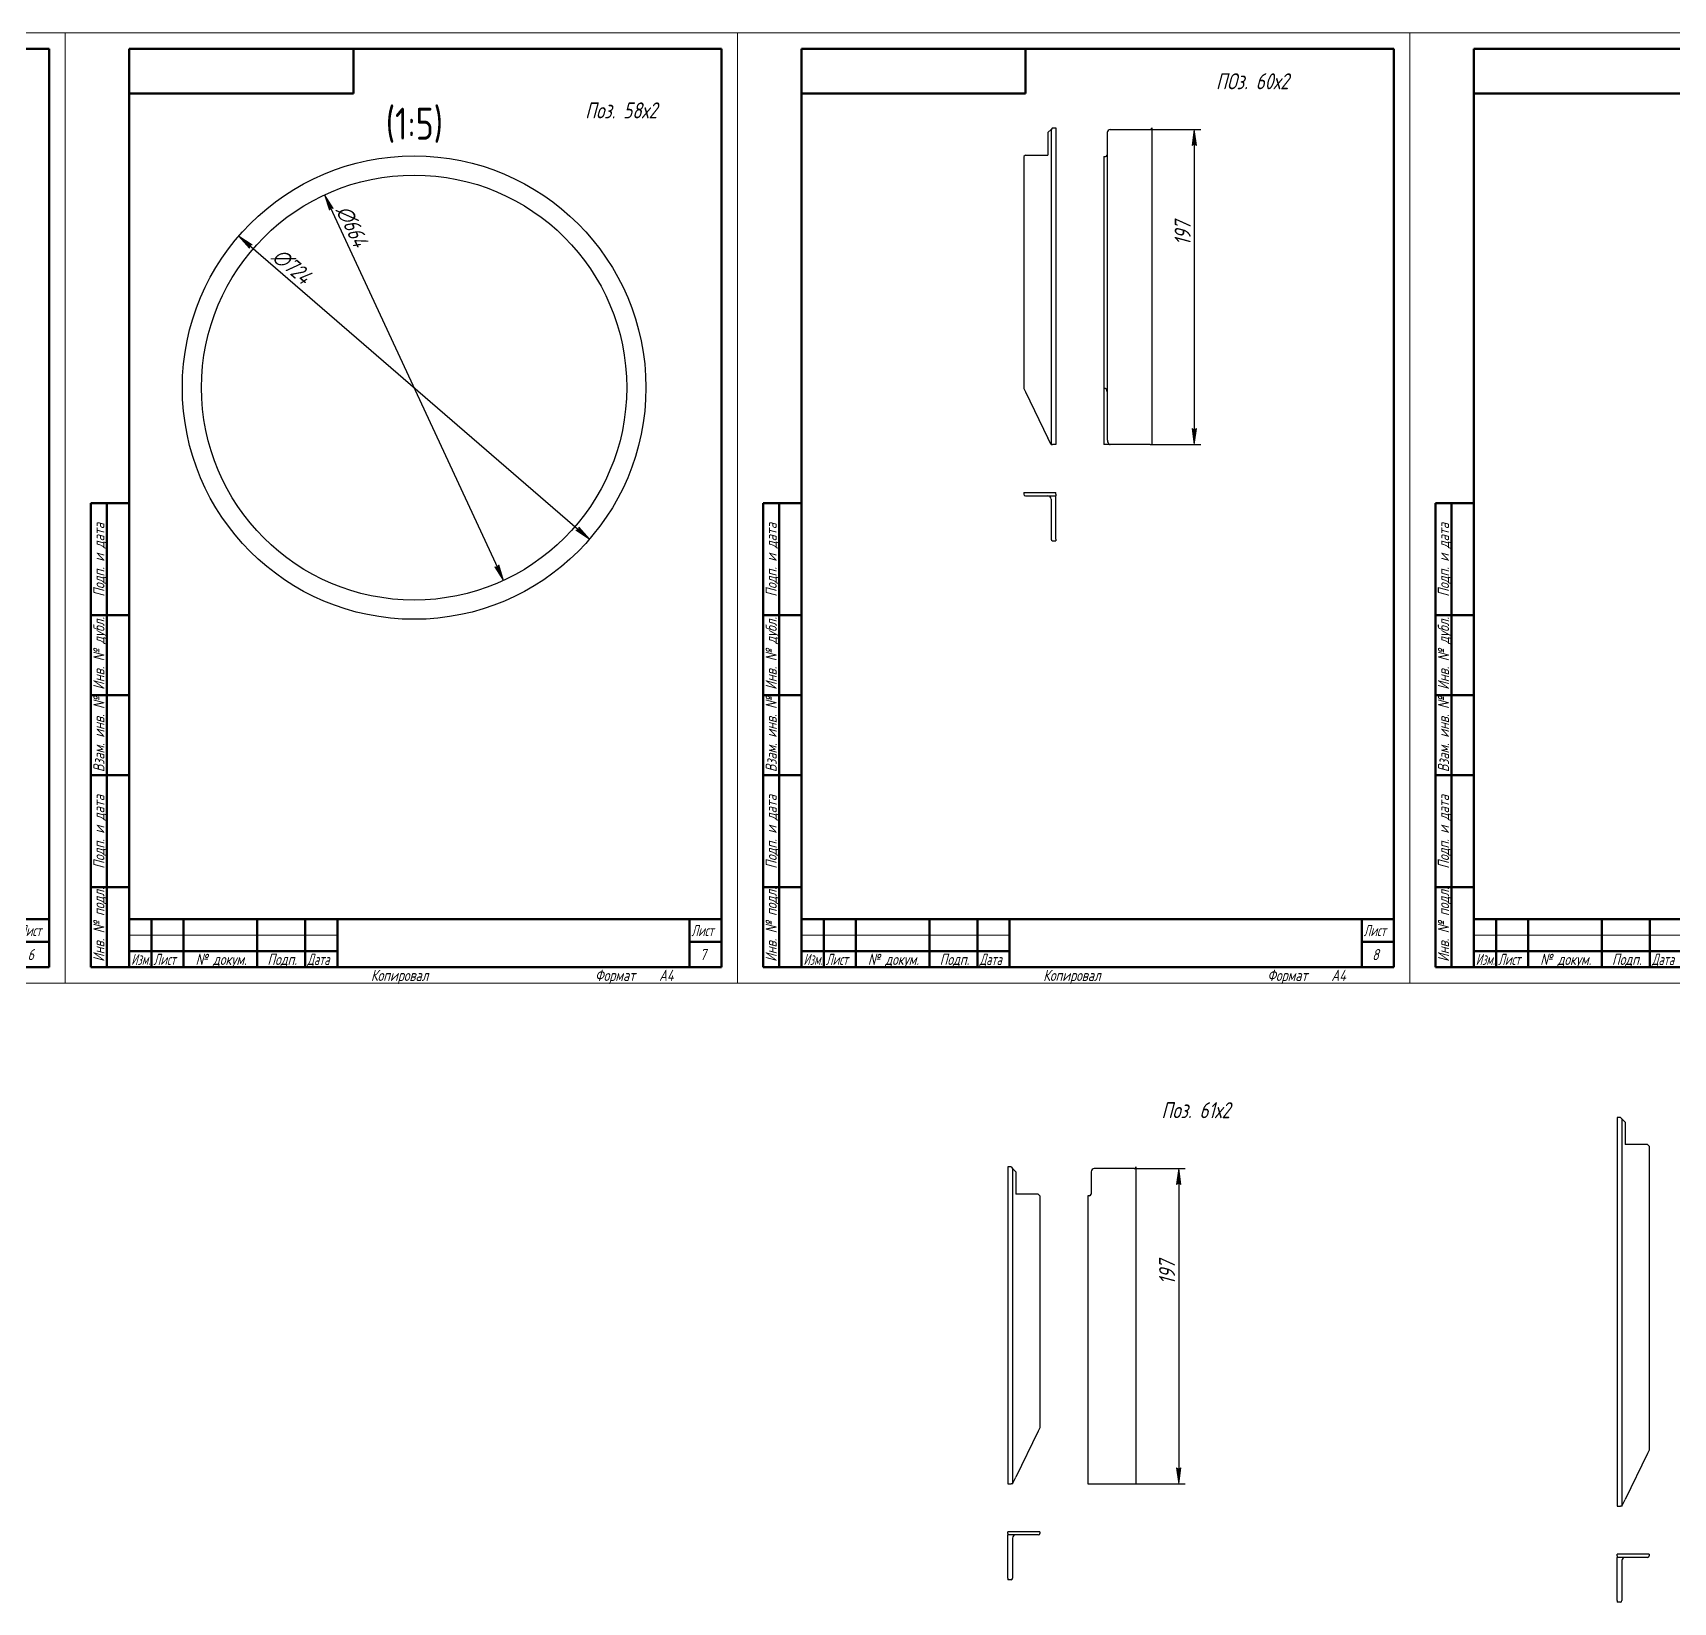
# Model space of a CAD drawing. Header units: millimetres. Extents: x 0 to 3617, y -258 to 680.
# Drawn here: x 1250 to 1762, y -193 to 297 of the extents above; entities that cross this region are included whole.
import ezdxf

# ---------------------------------------------------------------- set-up
doc = ezdxf.new("R2010")
doc.units = ezdxf.units.MM
doc.linetypes.add('K5LT_BASIC', pattern=[0])
doc.linetypes.add('K5LT_THIN', pattern=[0])
doc.layers.add('Системный слой', color=7, linetype='Continuous')
doc.layers.add('Системный слой (1)', color=7, linetype='Continuous', true_color=0x909090)
doc.styles.add('KDIMTEXTSTYLE', font='GOST_AU.SHX', dxfattribs={"width": 0.96, "oblique": 15, "height": 5})
doc.styles.add('KTEXTSTYLE', font='GOST_AU.SHX', dxfattribs={"width": 0.96, "height": 5})
doc.dimstyles.new('KDIMSTYLE (0.20)', dxfattribs={"dimtxt": 5, "dimasz": 1, "dimexe": 2, "dimexo": 0, "dimgap": 1, "dimtad": 1, "dimlfac": 5, "dimtxsty": 'KDIMTEXTSTYLE', "dimsah": 1, "dimcen": 0, "dimdle": 1, "dimadec": 0, "dimazin": 0, "dimtfac": 0.667, "dimtmove": 0, "dimatfit": 3, "dimfxl": 1, "dimtvp": 1, "dimtolj": 1, "dimtzin": 0, "dimarcsym": 0})
doc.dimstyles.new('KDIMSTYLE (0.50)', dxfattribs={"dimtxt": 5, "dimasz": 1, "dimexe": 2, "dimexo": 0, "dimgap": 1, "dimtad": 1, "dimlfac": 2, "dimtxsty": 'KDIMTEXTSTYLE', "dimsah": 1, "dimcen": 0, "dimdle": 1, "dimadec": 0, "dimazin": 0, "dimtfac": 0.667, "dimtmove": 0, "dimatfit": 3, "dimfxl": 1, "dimtvp": 1, "dimtolj": 1, "dimtzin": 0, "dimarcsym": 0})

# ---------------------------------------------------------------- blocks, each defined once
blk = doc.blocks.new('KDIMARROW_01')
at = {"layer": 'Системный слой'}
blk.add_hatch(color=0, dxfattribs=at).paths.add_polyline_path([(-5, -0.66), (0, 0), (-5, 0.66), (-4.5, 0)])
at = {"layer": 'Системный слой', "color": 0, "linetype": 'K5LT_THIN', "lineweight": 18}
for p, q in [((-4.5, 0), (-5, 0.66)), ((-5, 0.66), (0, 0)), ((0, 0), (-5, -0.66)), ((-5, -0.66), (-4.5, 0))]:
    blk.add_line(p, q, dxfattribs=at)
at = {"layer": 'Системный слой (1)', "color": 0, "linetype": 'K5LT_THIN', "lineweight": 18}
blk.add_line((0, 0), (-1, 0), dxfattribs=at)
blk = doc.blocks.new('D31')
at = {"color": 0, "lineweight": -2}
blk.add_line((1341.45, 245.46), (1396.52, 126.81), dxfattribs=at)
at = {"layer": 'Defpoints', "color": 0}
for p in [(1341.03, 246.37), (1396.94, 125.91)]:
    blk.add_point(p, dxfattribs=at)
at = {"color": 0, "lineweight": -2}
for p, rotation in [((1341.03, 246.37), 114.8969034623989), ((1396.94, 125.91), 294.8969034623988)]:
    blk.add_blockref('KDIMARROW_01', p, dxfattribs=dict(at, rotation=rotation))
at = {"color": 7, "insert": (1349.58, 236.6), "char_height": 5, "attachment_point": 5, "rotation": 294.8969, "style": 'KDIMTEXTSTYLE'}
blk.add_mtext('\\A1;\\H5.0;\\W0.965;\\Q15;∅664', dxfattribs=at)
blk = doc.blocks.new('D32')
at = {"color": 0, "lineweight": -2}
blk.add_line((1314.97, 232.83), (1423, 139.44), dxfattribs=at)
at = {"layer": 'Defpoints', "color": 0}
for p in [(1314.21, 233.48), (1423.76, 138.79)]:
    blk.add_point(p, dxfattribs=at)
at = {"color": 0, "lineweight": -2}
for p, rotation in [((1314.21, 233.48), 139.1582963417329), ((1423.76, 138.79), 319.1582963417329)]:
    blk.add_blockref('KDIMARROW_01', p, dxfattribs=dict(at, rotation=rotation))
at = {"color": 7, "insert": (1330.77, 224.05), "char_height": 5, "attachment_point": 5, "rotation": 319.1583, "style": 'KDIMTEXTSTYLE'}
blk.add_mtext('\\A1;\\H5.0;\\W0.965;\\Q15;∅724', dxfattribs=at)
blk = doc.blocks.new('D33')
at = {"color": 0, "lineweight": -2}
for p, q in [((1598.94, 266.81), (1614.69, 266.81)), ((1612.69, 265.81), (1612.69, 169.31)), ((1599.44, 168.31), (1614.69, 168.31))]:
    blk.add_line(p, q, dxfattribs=at)
at = {"layer": 'Defpoints', "color": 0}
for p in [(1598.94, 266.81), (1599.44, 168.31), (1612.69, 168.31)]:
    blk.add_point(p, dxfattribs=at)
at = {"color": 0, "lineweight": -2}
for p, rotation in [((1612.69, 266.81), 90), ((1612.69, 168.31), 270)]:
    blk.add_blockref('KDIMARROW_01', p, dxfattribs=dict(at, rotation=rotation))
at = {"color": 7, "insert": (1609.05, 234.31), "char_height": 5, "attachment_point": 5, "rotation": 90, "style": 'KDIMTEXTSTYLE'}
blk.add_mtext('\\A1;\\H5.0;\\W0.965;\\Q15;197', dxfattribs=at)
blk = doc.blocks.new('D34')
at = {"color": 0, "lineweight": -2}
for p, q in [((1593.94, -57.88), (1609.82, -57.88)), ((1607.82, -58.88), (1607.82, -155.38)), ((1594.44, -156.38), (1609.82, -156.38))]:
    blk.add_line(p, q, dxfattribs=at)
at = {"layer": 'Defpoints', "color": 0}
for p in [(1593.94, -57.88), (1594.44, -156.38), (1607.82, -156.38)]:
    blk.add_point(p, dxfattribs=at)
at = {"color": 0, "lineweight": -2}
for p, rotation in [((1607.82, -57.88), 90), ((1607.82, -156.38), 270)]:
    blk.add_blockref('KDIMARROW_01', p, dxfattribs=dict(at, rotation=rotation))
at = {"color": 7, "insert": (1604.18, -90.38), "char_height": 5, "attachment_point": 5, "rotation": 90, "style": 'KDIMTEXTSTYLE'}
blk.add_mtext('\\A1;\\H5.0;\\W0.965;\\Q15;197', dxfattribs=at)
blk = doc.blocks.new('U11')
at = {"color": 7, "linetype": 'K5LT_THIN', "lineweight": 18}
for p, q in [((1050, 0), (1050, 297)), ((1050, 297), (1260, 297)), ((1260, 297), (1260, 0)), ((1070, 15), (1135, 15)), ((1260, 0), (1050, 0))]:
    blk.add_line(p, q, dxfattribs=at)
at = {"color": 5, "linetype": 'K5LT_BASIC', "lineweight": 60, "true_color": 0x0000ff}
for p, q in [((1070, 5), (1070, 292)), ((1070, 292), (1255, 292)), ((1140, 292), (1140, 278)), ((1255, 292), (1255, 5)), ((1140, 278), (1070, 278)), ((1058, 5), (1058, 150)), ((1070, 150), (1058, 150)), ((1063, 5), (1063, 150)), ((1070, 115), (1058, 115)), ((1070, 90), (1058, 90)), ((1070, 65), (1058, 65)), ((1070, 30), (1058, 30)), ((1070, 20), (1255, 20)), ((1070, 5), (1070, 20)), ((1077, 5), (1077, 20)), ((1087, 5), (1087, 20)), ((1110, 5), (1110, 20)), ((1125, 5), (1125, 20)), ((1135, 5), (1135, 20)), ((1245, 5), (1245, 20)), ((1245, 13), (1255, 13)), ((1070, 10), (1077, 10)), ((1077, 10), (1087, 10)), ((1087, 10), (1110, 10)), ((1110, 10), (1125, 10)), ((1125, 10), (1135, 10)), ((1070, 5), (1058, 5)), ((1255, 5), (1070, 5))]:
    blk.add_line(p, q, dxfattribs=at)
at = {"color": 7, "char_height": 2.5, "attachment_point": 1, "rotation": 90, "style": 'KTEXTSTYLE'}
for s, insert in [('\\H3.5;\\W0.965;\\Q15;\\Q15;Подп. и дата', (1058.77, 120.8)), ('\\H3.5;\\W0.965;\\Q15;\\Q15;Инв. № дубл.', (1058.77, 91.71)), ('\\H3.5;\\W0.965;\\Q15;\\Q15;Взам. инв. №', (1058.77, 65.98)), ('\\H3.5;\\W0.965;\\Q15;\\Q15;Подп. и дата', (1058.77, 35.8)), ('\\H3.5;\\W0.965;\\Q15;\\Q15;Инв. № подл.', (1058.77, 6.71))]:
    blk.add_mtext(s, dxfattribs=dict(at, insert=insert))
at = {"color": 7, "char_height": 2.5, "attachment_point": 1, "style": 'KTEXTSTYLE'}
for s, insert in [('\\H3.5;\\W0.965;\\Q15;\\Q15;\\W0.816;Лист', (1245.6, 18.23)), ('\\H3.5;\\W0.965;\\Q15;\\Q15;6', (1248.25, 10.73)), ('\\H3.5;\\W0.965;\\Q15;\\Q15;\\W0.797;Изм.', (1070.61, 9.23)), ('\\H3.5;\\W0.965;\\Q15;\\Q15;\\W0.816;Лист', (1077.6, 9.23)), ('\\H3.5;\\W0.965;\\Q15;\\Q15;№ докум.', (1090.72, 9.23)), ('\\H3.5;\\W0.965;\\Q15;\\Q15;Подп.', (1113.15, 9.23)), ('\\H3.5;\\W0.965;\\Q15;\\Q15;\\W0.816;Дата', (1125.6, 9.23)), ('\\H3.5;\\W0.965;\\Q15;\\Q15;Копировал', (1145.5, 4.23)), ('\\H3.5;\\W0.965;\\Q15;\\Q15;Формат', (1215.5, 4.23)), ('\\H3.5;\\W0.965;\\Q15;\\Q15;A4', (1235.5, 4.23))]:
    blk.add_mtext(s, dxfattribs=dict(at, insert=insert))
blk = doc.blocks.new('U12')
at = {"color": 7, "linetype": 'K5LT_THIN', "lineweight": 18}
for p, q in [((1260, 0), (1260, 297)), ((1260, 297), (1470, 297)), ((1470, 297), (1470, 0)), ((1280, 15), (1345, 15)), ((1470, 0), (1260, 0))]:
    blk.add_line(p, q, dxfattribs=at)
at = {"color": 5, "linetype": 'K5LT_BASIC', "lineweight": 60, "true_color": 0x0000ff}
for p, q in [((1280, 5), (1280, 292)), ((1280, 292), (1465, 292)), ((1350, 292), (1350, 278)), ((1465, 292), (1465, 5)), ((1350, 278), (1280, 278)), ((1268, 5), (1268, 150)), ((1280, 150), (1268, 150)), ((1273, 5), (1273, 150)), ((1280, 115), (1268, 115)), ((1280, 90), (1268, 90)), ((1280, 65), (1268, 65)), ((1280, 30), (1268, 30)), ((1280, 20), (1465, 20)), ((1280, 5), (1280, 20)), ((1287, 5), (1287, 20)), ((1297, 5), (1297, 20)), ((1320, 5), (1320, 20)), ((1335, 5), (1335, 20)), ((1345, 5), (1345, 20)), ((1455, 5), (1455, 20)), ((1455, 13), (1465, 13)), ((1280, 10), (1287, 10)), ((1287, 10), (1297, 10)), ((1297, 10), (1320, 10)), ((1320, 10), (1335, 10)), ((1335, 10), (1345, 10)), ((1280, 5), (1268, 5)), ((1465, 5), (1280, 5))]:
    blk.add_line(p, q, dxfattribs=at)
at = {"color": 7, "char_height": 2.5, "attachment_point": 1, "rotation": 90, "style": 'KTEXTSTYLE'}
for s, insert in [('\\H3.5;\\W0.965;\\Q15;\\Q15;Подп. и дата', (1268.77, 120.8)), ('\\H3.5;\\W0.965;\\Q15;\\Q15;Инв. № дубл.', (1268.77, 91.71)), ('\\H3.5;\\W0.965;\\Q15;\\Q15;Взам. инв. №', (1268.77, 65.98)), ('\\H3.5;\\W0.965;\\Q15;\\Q15;Подп. и дата', (1268.77, 35.8)), ('\\H3.5;\\W0.965;\\Q15;\\Q15;Инв. № подл.', (1268.77, 6.71))]:
    blk.add_mtext(s, dxfattribs=dict(at, insert=insert))
at = {"color": 7, "char_height": 2.5, "attachment_point": 1, "style": 'KTEXTSTYLE'}
for s, insert in [('\\H3.5;\\W0.965;\\Q15;\\Q15;\\W0.816;Лист', (1455.6, 18.23)), ('\\H3.5;\\W0.965;\\Q15;\\Q15;7', (1458.25, 10.73)), ('\\H3.5;\\W0.965;\\Q15;\\Q15;\\W0.797;Изм.', (1280.61, 9.23)), ('\\H3.5;\\W0.965;\\Q15;\\Q15;\\W0.816;Лист', (1287.6, 9.23)), ('\\H3.5;\\W0.965;\\Q15;\\Q15;№ докум.', (1300.72, 9.23)), ('\\H3.5;\\W0.965;\\Q15;\\Q15;Подп.', (1323.15, 9.23)), ('\\H3.5;\\W0.965;\\Q15;\\Q15;\\W0.816;Дата', (1335.6, 9.23)), ('\\H3.5;\\W0.965;\\Q15;\\Q15;Копировал', (1355.5, 4.23)), ('\\H3.5;\\W0.965;\\Q15;\\Q15;Формат', (1425.5, 4.23)), ('\\H3.5;\\W0.965;\\Q15;\\Q15;A4', (1445.5, 4.23))]:
    blk.add_mtext(s, dxfattribs=dict(at, insert=insert))
blk = doc.blocks.new('U13')
at = {"color": 7, "linetype": 'K5LT_THIN', "lineweight": 18}
for p, q in [((1470, 0), (1470, 297)), ((1470, 297), (1680, 297)), ((1680, 297), (1680, 0)), ((1490, 15), (1555, 15)), ((1680, 0), (1470, 0))]:
    blk.add_line(p, q, dxfattribs=at)
at = {"color": 5, "linetype": 'K5LT_BASIC', "lineweight": 60, "true_color": 0x0000ff}
for p, q in [((1490, 5), (1490, 292)), ((1490, 292), (1675, 292)), ((1560, 292), (1560, 278)), ((1675, 292), (1675, 5)), ((1560, 278), (1490, 278)), ((1478, 5), (1478, 150)), ((1490, 150), (1478, 150)), ((1483, 5), (1483, 150)), ((1490, 115), (1478, 115)), ((1490, 90), (1478, 90)), ((1490, 65), (1478, 65)), ((1490, 30), (1478, 30)), ((1490, 20), (1675, 20)), ((1490, 5), (1490, 20)), ((1497, 5), (1497, 20)), ((1507, 5), (1507, 20)), ((1530, 5), (1530, 20)), ((1545, 5), (1545, 20)), ((1555, 5), (1555, 20)), ((1665, 5), (1665, 20)), ((1665, 13), (1675, 13)), ((1490, 10), (1497, 10)), ((1497, 10), (1507, 10)), ((1507, 10), (1530, 10)), ((1530, 10), (1545, 10)), ((1545, 10), (1555, 10)), ((1490, 5), (1478, 5)), ((1675, 5), (1490, 5))]:
    blk.add_line(p, q, dxfattribs=at)
at = {"color": 7, "char_height": 2.5, "attachment_point": 1, "rotation": 90, "style": 'KTEXTSTYLE'}
for s, insert in [('\\H3.5;\\W0.965;\\Q15;\\Q15;Подп. и дата', (1478.77, 120.8)), ('\\H3.5;\\W0.965;\\Q15;\\Q15;Инв. № дубл.', (1478.77, 91.71)), ('\\H3.5;\\W0.965;\\Q15;\\Q15;Взам. инв. №', (1478.77, 65.98)), ('\\H3.5;\\W0.965;\\Q15;\\Q15;Подп. и дата', (1478.77, 35.8)), ('\\H3.5;\\W0.965;\\Q15;\\Q15;Инв. № подл.', (1478.77, 6.71))]:
    blk.add_mtext(s, dxfattribs=dict(at, insert=insert))
at = {"color": 7, "char_height": 2.5, "attachment_point": 1, "style": 'KTEXTSTYLE'}
for s, insert in [('\\H3.5;\\W0.965;\\Q15;\\Q15;\\W0.816;Лист', (1665.6, 18.23)), ('\\H3.5;\\W0.965;\\Q15;\\Q15;8', (1668.25, 10.73)), ('\\H3.5;\\W0.965;\\Q15;\\Q15;\\W0.797;Изм.', (1490.61, 9.23)), ('\\H3.5;\\W0.965;\\Q15;\\Q15;\\W0.816;Лист', (1497.6, 9.23)), ('\\H3.5;\\W0.965;\\Q15;\\Q15;№ докум.', (1510.72, 9.23)), ('\\H3.5;\\W0.965;\\Q15;\\Q15;Подп.', (1533.15, 9.23)), ('\\H3.5;\\W0.965;\\Q15;\\Q15;\\W0.816;Дата', (1545.6, 9.23)), ('\\H3.5;\\W0.965;\\Q15;\\Q15;Копировал', (1565.5, 4.23)), ('\\H3.5;\\W0.965;\\Q15;\\Q15;Формат', (1635.5, 4.23)), ('\\H3.5;\\W0.965;\\Q15;\\Q15;A4', (1655.5, 4.23))]:
    blk.add_mtext(s, dxfattribs=dict(at, insert=insert))
blk = doc.blocks.new('U14')
at = {"color": 7, "linetype": 'K5LT_THIN', "lineweight": 18}
for p, q in [((1680, 0), (1680, 297)), ((1680, 297), (1890, 297)), ((1890, 297), (1890, 0)), ((1700, 15), (1765, 15)), ((1890, 0), (1680, 0))]:
    blk.add_line(p, q, dxfattribs=at)
at = {"color": 5, "linetype": 'K5LT_BASIC', "lineweight": 60, "true_color": 0x0000ff}
for p, q in [((1700, 5), (1700, 292)), ((1700, 292), (1885, 292)), ((1770, 292), (1770, 278)), ((1885, 292), (1885, 5)), ((1770, 278), (1700, 278)), ((1688, 5), (1688, 150)), ((1700, 150), (1688, 150)), ((1693, 5), (1693, 150)), ((1700, 115), (1688, 115)), ((1700, 90), (1688, 90)), ((1700, 65), (1688, 65)), ((1700, 30), (1688, 30)), ((1700, 20), (1885, 20)), ((1700, 5), (1700, 20)), ((1707, 5), (1707, 20)), ((1717, 5), (1717, 20)), ((1740, 5), (1740, 20)), ((1755, 5), (1755, 20)), ((1765, 5), (1765, 20)), ((1875, 5), (1875, 20)), ((1875, 13), (1885, 13)), ((1700, 10), (1707, 10)), ((1707, 10), (1717, 10)), ((1717, 10), (1740, 10)), ((1740, 10), (1755, 10)), ((1755, 10), (1765, 10)), ((1700, 5), (1688, 5)), ((1885, 5), (1700, 5))]:
    blk.add_line(p, q, dxfattribs=at)
at = {"color": 7, "char_height": 2.5, "attachment_point": 1, "rotation": 90, "style": 'KTEXTSTYLE'}
for s, insert in [('\\H3.5;\\W0.965;\\Q15;\\Q15;Подп. и дата', (1688.77, 120.8)), ('\\H3.5;\\W0.965;\\Q15;\\Q15;Инв. № дубл.', (1688.77, 91.71)), ('\\H3.5;\\W0.965;\\Q15;\\Q15;Взам. инв. №', (1688.77, 65.98)), ('\\H3.5;\\W0.965;\\Q15;\\Q15;Подп. и дата', (1688.77, 35.8)), ('\\H3.5;\\W0.965;\\Q15;\\Q15;Инв. № подл.', (1688.77, 6.71))]:
    blk.add_mtext(s, dxfattribs=dict(at, insert=insert))
at = {"color": 7, "char_height": 2.5, "attachment_point": 1, "style": 'KTEXTSTYLE'}
for s, insert in [('\\H3.5;\\W0.965;\\Q15;\\Q15;\\W0.816;Лист', (1875.6, 18.23)), ('\\H3.5;\\W0.965;\\Q15;\\Q15;9', (1878.25, 10.73)), ('\\H3.5;\\W0.965;\\Q15;\\Q15;\\W0.797;Изм.', (1700.61, 9.23)), ('\\H3.5;\\W0.965;\\Q15;\\Q15;\\W0.816;Лист', (1707.6, 9.23)), ('\\H3.5;\\W0.965;\\Q15;\\Q15;№ докум.', (1720.72, 9.23)), ('\\H3.5;\\W0.965;\\Q15;\\Q15;Подп.', (1743.15, 9.23)), ('\\H3.5;\\W0.965;\\Q15;\\Q15;\\W0.816;Дата', (1755.6, 9.23)), ('\\H3.5;\\W0.965;\\Q15;\\Q15;Копировал', (1775.5, 4.23)), ('\\H3.5;\\W0.965;\\Q15;\\Q15;Формат', (1845.5, 4.23)), ('\\H3.5;\\W0.965;\\Q15;\\Q15;A4', (1865.5, 4.23))]:
    blk.add_mtext(s, dxfattribs=dict(at, insert=insert))

msp = doc.modelspace()

# ---------------------------------------------------------------- linework, layer by layer
at = {"color": 1}
for p, q in [((1566.9419, 265.8096), (1567.9419, 266.8096)), ((1568.4419, 267.3096), (1567.9419, 266.8096)), ((1567.9419, 266.8096), (1567.9419, 168.3096)), ((1568.4419, 267.3096), (1569.4419, 267.3096)), ((1569.4419, 267.3096), (1569.4419, 168.3096)), ((1586.4419, 266.8096), (1598.9419, 266.8096)), ((1599.4419, 267.3096), (1599.4419, 168.3096)), ((1566.9419, 265.8096), (1566.9419, 258.8096)), ((1585.4419, 265.8096), (1585.4419, 258.8096)), ((1559.9419, 258.8096), (1559.4419, 258.3096)), ((1559.4419, 258.3096), (1559.4419, 185.8096)), ((1559.9419, 258.8096), (1566.9419, 258.8096)), ((1584.4419, 258.3096), (1584.9419, 258.3096)), ((1584.4419, 258.3096), (1584.4419, 185.8096)), ((1585.4419, 258.8096), (1585.4419, 184.7802)), ((1559.4419, 185.8096), (1559.9419, 184.7802)), ((1559.9419, 184.7802), (1566.9419, 170.3685)), ((1584.4419, 185.8096), (1584.4419, 168.3096)), ((1584.9419, 185.8096), (1584.4419, 185.8096)), ((1585.4419, 184.7802), (1585.4419, 170.3685)), ((1567.9419, 168.3096), (1566.9419, 170.3685)), ((1567.9419, 168.3096), (1568.4419, 168.3096)), ((1569.4419, 168.3096), (1568.4419, 168.3096)), ((1586.4419, 168.3096), (1584.4419, 168.3096)), ((1598.9419, 168.3096), (1586.4419, 168.3096)), ((1598.9419, 168.3096), (1599.4419, 168.3096)), ((1559.4419, 153.3096), (1559.4419, 152.8096)), ((1559.4419, 153.3096), (1569.4419, 153.3096)), ((1559.9419, 152.3096), (1566.9419, 152.3096)), ((1566.9419, 152.3096), (1569.4419, 152.3096)), ((1567.9419, 151.3096), (1567.9419, 138.8096)), ((1569.4419, 152.8096), (1569.4419, 153.3096)), ((1569.4419, 152.8096), (1569.4419, 152.3096)), ((1569.4419, 151.3096), (1569.4419, 152.3096)), ((1569.4419, 138.8096), (1569.4419, 151.3096)), ((1569.4419, 138.8096), (1569.4419, 138.3096)), ((1568.4419, 138.3096), (1569.4419, 138.3096)), ((1744.7702, -41.8809), (1744.7702, -163.3809)), ((1745.7702, -41.8809), (1744.7702, -41.8809)), ((1745.7702, -41.8809), (1746.2702, -42.3809)), ((1747.2702, -43.3809), (1746.2702, -42.3809)), ((1746.2702, -42.3809), (1746.2702, -163.3809)), ((1747.2702, -43.3809), (1747.2702, -50.3809)), ((1754.2702, -50.3809), (1747.2702, -50.3809)), ((1754.2702, -50.3809), (1754.7702, -50.8809)), ((1754.7702, -50.8809), (1754.7702, -145.8809)), ((1554.4419, -57.3809), (1554.4419, -156.3809)), ((1555.4419, -57.3809), (1554.4419, -57.3809)), ((1555.4419, -57.3809), (1555.9419, -57.8809)), ((1556.9419, -58.8809), (1555.9419, -57.8809)), ((1555.9419, -57.8809), (1555.9419, -156.3809)), ((1556.9419, -58.8809), (1556.9419, -65.8809)), ((1580.4419, -58.8809), (1580.4419, -65.8809)), ((1593.9419, -57.8809), (1581.4419, -57.8809)), ((1594.4419, -57.3809), (1594.4419, -156.3809)), ((1563.9419, -65.8809), (1556.9419, -65.8809)), ((1563.9419, -65.8809), (1564.4419, -66.3809)), ((1564.4419, -66.3809), (1564.4419, -138.8809)), ((1579.9419, -66.3809), (1579.4419, -66.3809)), ((1579.4419, -66.3809), (1579.4419, -156.3809)), ((1563.9419, -139.9103), (1556.9419, -154.3221)), ((1564.4419, -138.8809), (1563.9419, -139.9103)), ((1754.2702, -146.9103), (1747.2702, -161.3221)), ((1754.7702, -145.8809), (1754.2702, -146.9103)), ((1554.4419, -156.3809), (1555.4419, -156.3809)), ((1555.9419, -156.3809), (1555.4419, -156.3809)), ((1555.9419, -156.3809), (1556.9419, -154.3221)), ((1579.4419, -156.3809), (1594.4419, -156.3809)), ((1744.7702, -163.3809), (1745.7702, -163.3809)), ((1746.2702, -163.3809), (1745.7702, -163.3809)), ((1746.2702, -163.3809), (1747.2702, -161.3221)), ((1564.4419, -171.3809), (1554.4419, -171.3809)), ((1554.4419, -171.8809), (1554.4419, -171.3809)), ((1554.4419, -171.8809), (1554.4419, -172.3809)), ((1554.4419, -173.3809), (1554.4419, -172.3809)), ((1556.9419, -172.3809), (1554.4419, -172.3809)), ((1554.4419, -185.8809), (1554.4419, -173.3809)), ((1555.9419, -173.3809), (1555.9419, -185.8809)), ((1563.9419, -172.3809), (1556.9419, -172.3809)), ((1564.4419, -171.3809), (1564.4419, -171.8809)), ((1754.7702, -178.3809), (1744.7702, -178.3809)), ((1744.7702, -178.8809), (1744.7702, -178.3809)), ((1744.7702, -178.8809), (1744.7702, -179.3809)), ((1754.7702, -178.3809), (1754.7702, -178.8809)), ((1744.7702, -180.3809), (1744.7702, -179.3809)), ((1747.2702, -179.3809), (1744.7702, -179.3809)), ((1744.7702, -192.8809), (1744.7702, -180.3809)), ((1746.2702, -180.3809), (1746.2702, -192.8809)), ((1754.2702, -179.3809), (1747.2702, -179.3809)), ((1554.4419, -185.8809), (1554.4419, -186.3809)), ((1555.4419, -186.3809), (1554.4419, -186.3809)), ((1744.7702, -192.8809), (1744.7702, -193.3809)), ((1745.7702, -193.3809), (1744.7702, -193.3809))]:
    msp.add_line(p, q, dxfattribs=at)
for radius in [72.4, 66.4]:
    msp.add_circle((1368.9856, 186.1365), radius, dxfattribs=at)
for centre, radius, start, end in [((1586.4419, 265.8096), 1, 90, 180), ((1598.9419, 267.3096), 0.5, 270, 0), ((1584.9419, 258.8096), 0.5, 270, 0), ((1559.9419, 152.8096), 0.5, 180, 270), ((1566.9419, 151.3096), 1, 0, 90), ((1568.4419, 138.8096), 0.5, 180, 270), ((1581.4419, -58.8809), 1, 90, 180), ((1593.9419, -57.3809), 0.5, 270, 0), ((1579.9419, -65.8809), 0.5, 270, 0), ((1556.9419, -173.3809), 1, 90, 180), ((1563.9419, -171.8809), 0.5, 270, 0), ((1754.2702, -178.8809), 0.5, 270, 0), ((1747.2702, -180.3809), 1, 90, 180), ((1555.4419, -185.8809), 0.5, 270, 0), ((1745.7702, -192.8809), 0.5, 270, 0)]:
    msp.add_arc(centre, radius, start, end, dxfattribs=at)
for centre, major_axis, start_param, end_param in [((1584.9419, 184.7802), (0, -1.0294), 1.57079633, 3.14159265), ((1586.4419, 170.3685), (0, -2.0588), 4.71238898, 6.28318531)]:
    msp.add_ellipse(centre, major_axis=major_axis, ratio=0.48571429, start_param=start_param, end_param=end_param, dxfattribs=at)

# ---------------------------------------------------------------- block references
for name in ['U11', 'U12', 'U13', 'U14']:
    msp.add_blockref(name, (0, 0))

# ---------------------------------------------------------------- texts
at = {"color": 7, "char_height": 2.5, "attachment_point": 1, "style": 'KTEXTSTYLE'}
for s, insert in [('\\H3.5;\\W0.965;\\Q15;\\Q15;\\H5.00;ПОз. 60х2', (1619.4293, 284.3469)), ('\\H3.5;\\W0.965;\\Q15;\\Q0;\\H10.00;{\\c16711680;(1:5)}', (1360.1221, 273.6057)), ('\\H3.5;\\W0.965;\\Q15;\\Q15;\\H5.00;Поз. 58х2', (1422.4094, 275.2515)), ('\\H3.5;\\W0.965;\\Q15;\\Q15;\\H5.00;Поз. 61х2', (1602.4135, -37.1508))]:
    msp.add_mtext(s, dxfattribs=dict(at, insert=insert))

# ---------------------------------------------------------------- dimensions: what is measured, and where the dimension line sits
at = {"color": 7}
for base, p1, p2, picture, middle in [((1612.6903, 168.3096), (1598.9419, 266.8096), (1599.4419, 168.3096), 'D33', (1612.6903, 234.3096)), ((1607.8227, -156.3809), (1593.9419, -57.8809), (1594.4419, -156.3809), 'D34', (1607.8227, -90.3809))]:
    dim = msp.add_linear_dim(base=base, p1=p1, p2=p2, angle=90, dimstyle='KDIMSTYLE (0.50)', override={"dimexo": 0, "dimpost": '\\H5.0;\\W0.965;\\Q15;<>', "dimblk1": 'KDIMARROW_01', "dimblk2": 'KDIMARROW_01', "dimse1": 0, "dimse2": 0, "dimclrt": 7, "dimtolj": 1}, dxfattribs=at)
    dim.commit()
    dim.dimension.update_dxf_attribs({"geometry": picture, "text_midpoint": middle, "dimtype": 160})
for p1, p2, picture, middle in [((1396.9391, 125.9073), (1341.0321, 246.3658), 'D31', (1346.2769, 235.0651)), ((1423.7576, 138.789), (1314.2136, 233.4841), 'D32', (1328.3539, 221.2606))]:
    dim = msp.add_diameter_dim_2p(p1=p1, p2=p2, dimstyle='KDIMSTYLE (0.20)', override={"dimpost": '\\H5.0;\\W0.965;\\Q15;∅<>', "dimblk1": 'KDIMARROW_01', "dimblk2": 'KDIMARROW_01', "dimclrt": 7, "dimatfit": 2, "dimtolj": 1}, dxfattribs=at)
    dim.commit()
    dim.dimension.update_dxf_attribs({"geometry": picture, "text_midpoint": middle, "dimtype": 163})

doc.saveas('drawing.dxf')
